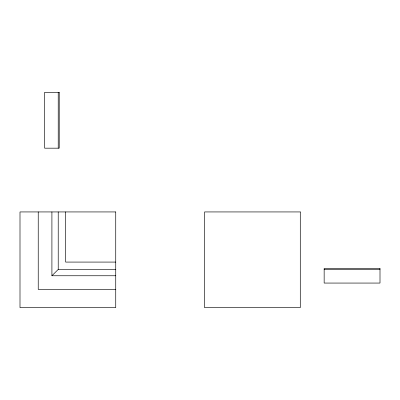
<?xml version="1.0" encoding="UTF-8"?>
<svg xmlns="http://www.w3.org/2000/svg" width="400" height="400" viewBox="0 0 400 400"><rect width="100%" height="100%" fill="white"/><g stroke="black" fill="none" stroke-linecap="round" stroke-linejoin="round"><path stroke-width="0.6" d="M51.91 211.935L51.91 275.755L58.225 269.44L115.735 269.44M115.735 262.08L65.59 262.08L65.59 211.935M324.155 269.44L380 269.44M51.91 275.755L115.735 275.755M115.735 289.43L38.235 289.43L38.235 211.935M58.225 92.335L58.225 148.18M58.225 211.935L58.225 269.44M59.22 92.335L44.6 92.335L44.6 148.18L59.22 148.18L59.22 92.335M115.735 211.935L20 211.935L20 307.665L115.735 307.665L115.735 211.935M300.29 211.935L204.555 211.935L204.555 307.665L300.29 307.665L300.29 211.935M380 268.445L324.155 268.445L324.155 283.065L380 283.065L380 268.445"/></g></svg>
